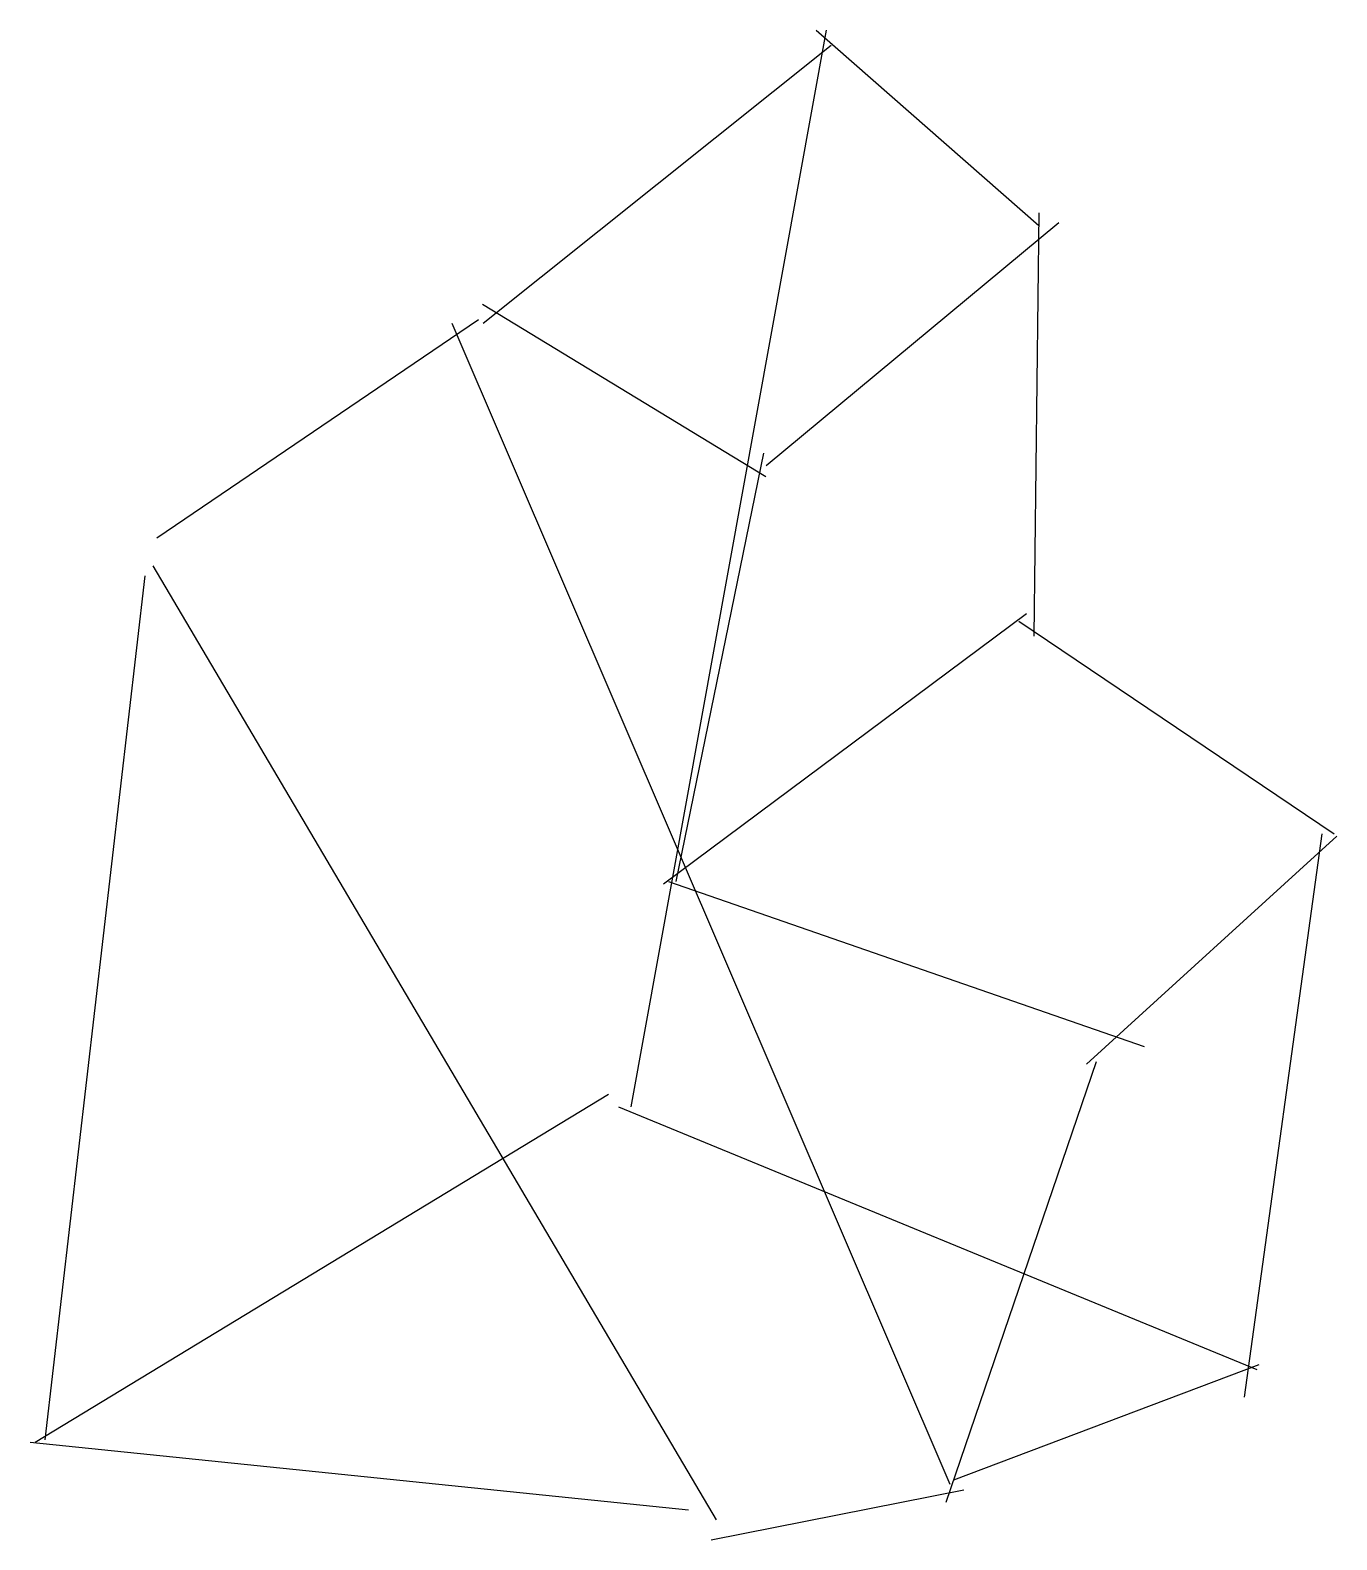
# Model space of a CAD drawing. Header units: metres. Extents: x 59 to 393, y -198 to 187.
import ezdxf

# ---------------------------------------------------------------- set-up
doc = ezdxf.new("R2010")
doc.units = ezdxf.units.M

msp = doc.modelspace()

# ---------------------------------------------------------------- linework, layer by layer
at = {"color": 0, "linetype": 'CONTINUOUS'}
for p, q in [((262.227918, 187.16877), (212.40142, -87.515773)), ((259.672713, 187.16877), (316.526025, 137.342271)), ((174.712145, 112.429022), (263.505521, 183.335962)), ((316.526025, 140.536278), (315.248423, 32.578864)), ((321.636435, 137.981073), (246.896688, 76.01735)), ((174.489213, 117.26624), (246.835888, 73.27164)), ((91.388303, 57.629116), (173.511555, 113.355608)), ((166.667951, 112.377951), (293.763461, -183.852353)), ((246.257886, 79.211356), (223.899842, -30.023659)), ((90.390379, 50.4653), (234.120662, -192.917981)), ((62.921924, -172.476341), (88.473975, 47.910095)), ((220.705836, -30.662461), (313.332019, 38.328076)), ((311.415615, 36.411672), (391.904574, -17.886435)), ((328.663249, -76.656151), (392.543375, -18.525237)), ((388.710568, -17.886435), (368.907729, -161.616719)), ((221.983438, -30.023659), (343.355678, -72.184543)), ((292.890379, -188.446372), (331.218454, -76.01735)), ((60.366719, -173.115142), (206.652208, -84.321767)), ((209.207413, -87.515773), (372.101735, -154.589905)), ((294.806782, -182.697161), (372.740536, -153.312303)), ((59.089117, -173.115142), (227.093849, -190.362776)), ((232.84306, -198.028391), (297.361987, -185.252366))]:
    msp.add_line(p, q, dxfattribs=at)

doc.saveas('drawing.dxf')
